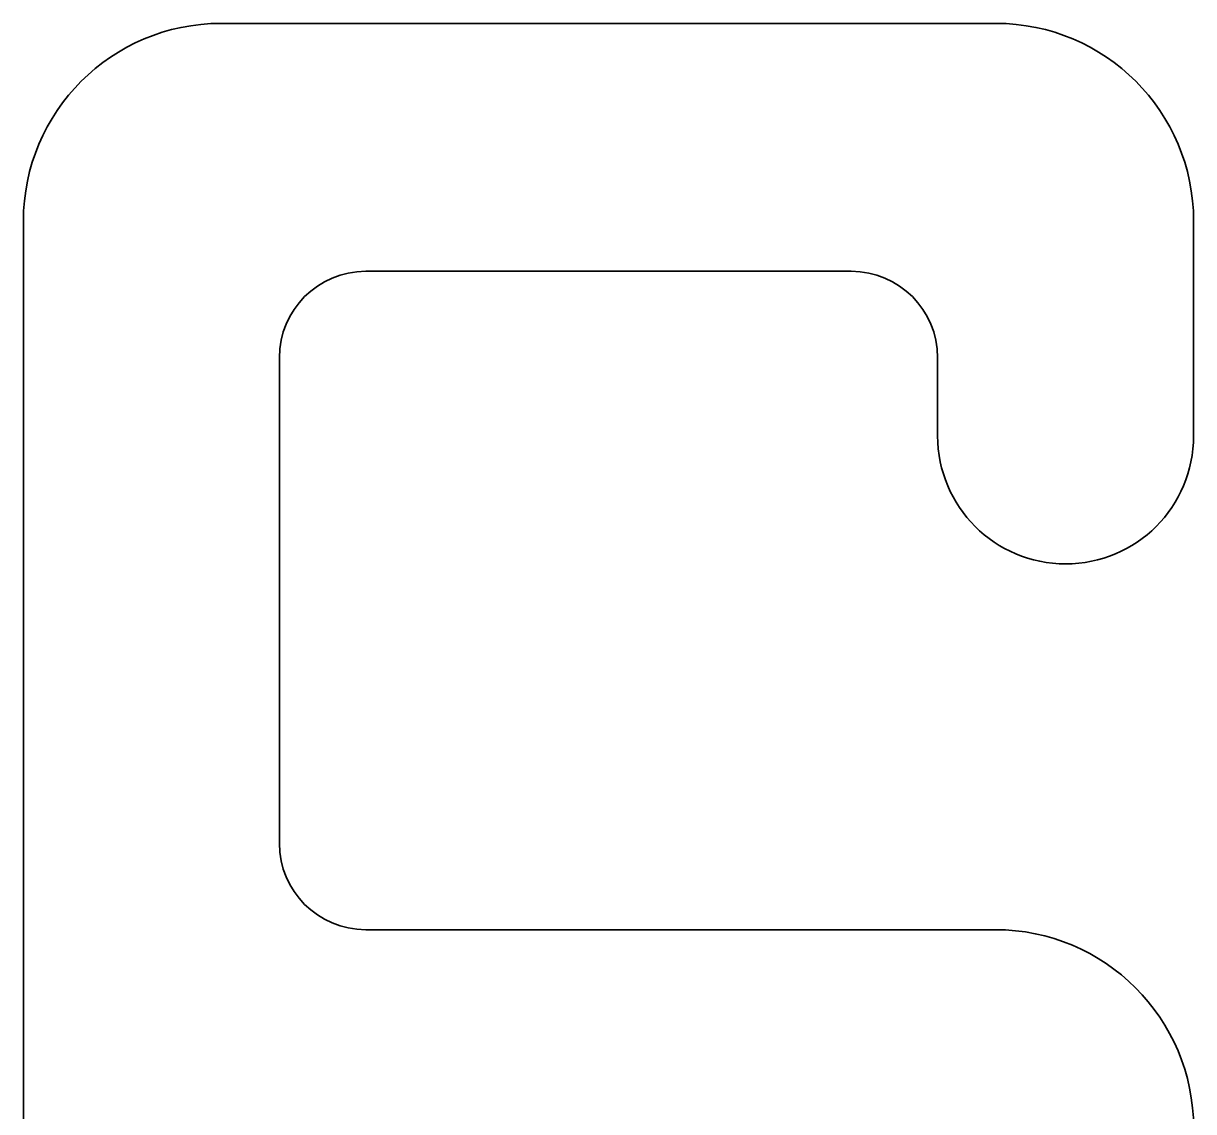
# Model space of a CAD drawing. Header units: inches. Extents: x 36 to 324, y 36 to 828.
# Drawn here: x 36 to 324, y 560.2 to 828 of the extents above; entities that cross this region are included whole.
import ezdxf

# ---------------------------------------------------------------- set-up
doc = ezdxf.new("R2010")
doc.units = ezdxf.units.IN
doc.header["$MEASUREMENT"] = 0
doc.layers.add('_U+0421_U+043B_U+043E_U+0439 1', color=7, linetype='Continuous')

msp = doc.modelspace()

# ---------------------------------------------------------------- linework, layer by layer
at = {"layer": '_U+0421_U+043B_U+043E_U+0439 1', "color": 1, "lineweight": 35, "true_color": 0xff0000}
msp.add_open_spline([(120.25, 605), (120.25, 605), (275.2, 605), (275.2, 605), (302.15, 605), (324, 583.15), (324, 556.2), (324, 556.2), (324, 84.62), (324, 84.62), (324, 57.77), (302.23, 36), (275.38, 36), (275.38, 36), (84.62, 36), (84.62, 36), (57.77, 36), (36, 57.77), (36, 84.62), (36, 84.62), (36, 779.38), (36, 779.38), (36, 806.23), (57.77, 828), (84.62, 828), (84.62, 828), (275.38, 828), (275.38, 828), (302.23, 828), (324, 806.23), (324, 779.38), (324, 779.38), (324, 726.5), (324, 726.5), (324, 709.1), (309.9, 695), (292.5, 695), (292.5, 695), (292.5, 695), (292.5, 695), (275.1, 695), (261, 709.1), (261, 726.5), (261, 726.5), (261, 745.75), (261, 745.75), (261, 757.49), (251.49, 767), (239.75, 767), (239.75, 767), (120.25, 767), (120.25, 767), (108.51, 767), (99, 757.49), (99, 745.75), (99, 745.75), (99, 626.25), (99, 626.25), (99, 614.51), (108.51, 605), (120.25, 605)], degree=3, knots=[0, 0, 0, 0, 1, 1, 1, 2, 2, 2, 3, 3, 3, 4, 4, 4, 5, 5, 5, 6, 6, 6, 7, 7, 7, 8, 8, 8, 9, 9, 9, 10, 10, 10, 11, 11, 11, 12, 12, 12, 13, 13, 13, 14, 14, 14, 15, 15, 15, 16, 16, 16, 17, 17, 17, 18, 18, 18, 19, 19, 19, 20, 20, 20, 20], dxfattribs=at)

doc.saveas('drawing.dxf')
